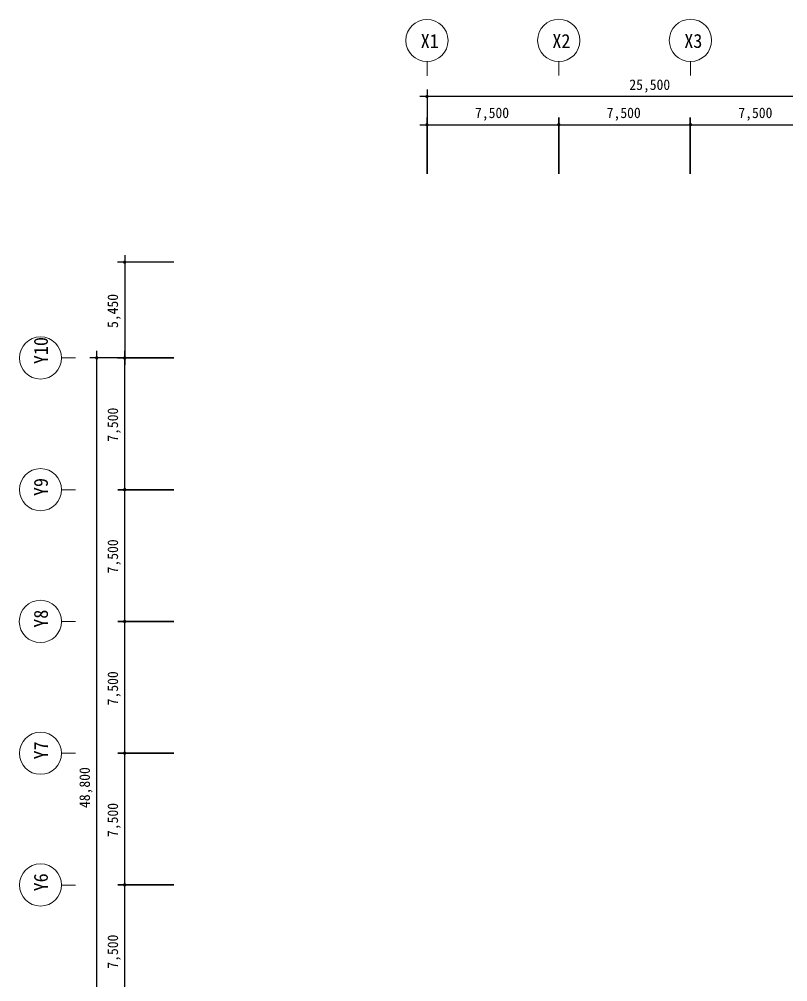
# Model space of a CAD drawing. Header units: millimetres. Extents: x -4033 to 126988, y -1911 to 106718.
# Drawn here: x -4033 to 39722, y 51919 to 106718 of the extents above; entities that cross this region are included whole.
import ezdxf

# ---------------------------------------------------------------- set-up
doc = ezdxf.new("R2010")
doc.units = ezdxf.units.MM
for name, color, linetype in [('PDF_문자', 7, 'Continuous'), ('PDF_솔리드 채우기', 7, 'Continuous'), ('PDF_형상', 7, 'Continuous')]:
    doc.layers.add(name, color=color, linetype=linetype)
doc.styles.add('PDF 돋움체', font='DotumChe.ttf')

msp = doc.modelspace()

# ---------------------------------------------------------------- linework, layer by layer
at = {"layer": 'PDF_솔리드 채우기', "transparency": 33554559}
for points in [[(19105, 102389), (19090, 102311), (19184, 102311)], [(19090, 102311), (19105, 102248), (19184, 102311)], [(19184, 102405), (19105, 102389), (19184, 102311)], [(19105, 102248), (19184, 102216), (19184, 102311)], [(19247, 102389), (19184, 102405), (19184, 102311)], [(19278, 102311), (19247, 102389), (19184, 102311)], [(19184, 102216), (19247, 102248), (19184, 102311)], [(19247, 102248), (19278, 102311), (19184, 102311)], [(19105, 100786), (19090, 100708), (19184, 100708)], [(19090, 100708), (19105, 100645), (19184, 100708)], [(19184, 100818), (19105, 100786), (19184, 100708)], [(19105, 100645), (19184, 100613), (19184, 100708)], [(19247, 100786), (19184, 100818), (19184, 100708)], [(19278, 100708), (19247, 100786), (19184, 100708)], [(19184, 100613), (19247, 100645), (19184, 100708)], [(19247, 100645), (19278, 100708), (19184, 100708)], [(26618, 100786), (26586, 100708), (26680, 100708)], [(26618, 100786), (26586, 100708), (26680, 100708)], [(26586, 100708), (26618, 100645), (26680, 100708)], [(26586, 100708), (26618, 100645), (26680, 100708)], [(26680, 100818), (26618, 100786), (26680, 100708)], [(26680, 100818), (26618, 100786), (26680, 100708)], [(26618, 100645), (26680, 100613), (26680, 100708)], [(26618, 100645), (26680, 100613), (26680, 100708)], [(26759, 100786), (26680, 100818), (26680, 100708)], [(26759, 100786), (26680, 100818), (26680, 100708)], [(26790, 100708), (26759, 100786), (26680, 100708)], [(26790, 100708), (26759, 100786), (26680, 100708)], [(26680, 100613), (26759, 100645), (26680, 100708)], [(26759, 100645), (26790, 100708), (26680, 100708)], [(26680, 100613), (26759, 100645), (26680, 100708)], [(26759, 100645), (26790, 100708), (26680, 100708)], [(34114, 100786), (34083, 100708), (34177, 100708)], [(34114, 100786), (34083, 100708), (34177, 100708)], [(34083, 100708), (34114, 100645), (34177, 100708)], [(34083, 100708), (34114, 100645), (34177, 100708)], [(34177, 100818), (34114, 100786), (34177, 100708)], [(34177, 100818), (34114, 100786), (34177, 100708)], [(34114, 100645), (34177, 100613), (34177, 100708)], [(34114, 100645), (34177, 100613), (34177, 100708)], [(34255, 100786), (34177, 100818), (34177, 100708)], [(34255, 100786), (34177, 100818), (34177, 100708)], [(34287, 100708), (34255, 100786), (34177, 100708)], [(34287, 100708), (34255, 100786), (34177, 100708)], [(34177, 100613), (34255, 100645), (34177, 100708)], [(34255, 100645), (34287, 100708), (34177, 100708)], [(34177, 100613), (34255, 100645), (34177, 100708)], [(34255, 100645), (34287, 100708), (34177, 100708)], [(1897, 92960), (1881, 92881), (1975, 92881)], [(1881, 92881), (1897, 92818), (1975, 92881)], [(1975, 92991), (1897, 92960), (1975, 92881)], [(1897, 92818), (1975, 92787), (1975, 92881)], [(2038, 92960), (1975, 92991), (1975, 92881)], [(2070, 92881), (2038, 92960), (1975, 92881)], [(1975, 92787), (2038, 92818), (1975, 92881)], [(2038, 92818), (2070, 92881), (1975, 92881)], [(310, 87506), (278, 87444), (372, 87444)], [(278, 87444), (310, 87365), (372, 87444)], [(372, 87538), (310, 87506), (372, 87444)], [(310, 87365), (372, 87334), (372, 87444)], [(451, 87506), (372, 87538), (372, 87444)], [(467, 87444), (451, 87506), (372, 87444)], [(372, 87334), (451, 87365), (372, 87444)], [(451, 87365), (467, 87444), (372, 87444)], [(1897, 87506), (1881, 87444), (1975, 87444)], [(1897, 87506), (1881, 87444), (1975, 87444)], [(1881, 87444), (1897, 87365), (1975, 87444)], [(1881, 87444), (1897, 87365), (1975, 87444)], [(1975, 87538), (1897, 87506), (1975, 87444)], [(1975, 87538), (1897, 87506), (1975, 87444)], [(1897, 87365), (1975, 87334), (1975, 87444)], [(1897, 87365), (1975, 87334), (1975, 87444)], [(2038, 87506), (1975, 87538), (1975, 87444)], [(2038, 87506), (1975, 87538), (1975, 87444)], [(2070, 87444), (2038, 87506), (1975, 87444)], [(2070, 87444), (2038, 87506), (1975, 87444)], [(1975, 87334), (2038, 87365), (1975, 87444)], [(2038, 87365), (2070, 87444), (1975, 87444)], [(1975, 87334), (2038, 87365), (1975, 87444)], [(2038, 87365), (2070, 87444), (1975, 87444)], [(1897, 80010), (1881, 79931), (1975, 79931)], [(1897, 80010), (1881, 79931), (1975, 79931)], [(1975, 80041), (1897, 80010), (1975, 79931)], [(1975, 80041), (1897, 80010), (1975, 79931)], [(2038, 80010), (1975, 80041), (1975, 79931)], [(2038, 80010), (1975, 80041), (1975, 79931)], [(2070, 79931), (2038, 80010), (1975, 79931)], [(2070, 79931), (2038, 80010), (1975, 79931)], [(1881, 79931), (1897, 79869), (1975, 79931)], [(1881, 79931), (1897, 79869), (1975, 79931)], [(1897, 79869), (1975, 79837), (1975, 79931)], [(1897, 79869), (1975, 79837), (1975, 79931)], [(1975, 79837), (2038, 79869), (1975, 79931)], [(2038, 79869), (2070, 79931), (1975, 79931)], [(1975, 79837), (2038, 79869), (1975, 79931)], [(2038, 79869), (2070, 79931), (1975, 79931)], [(1897, 72498), (1881, 72435), (1975, 72435)], [(1897, 72498), (1881, 72435), (1975, 72435)], [(1881, 72435), (1897, 72357), (1975, 72435)], [(1881, 72435), (1897, 72357), (1975, 72435)], [(1975, 72529), (1897, 72498), (1975, 72435)], [(1975, 72529), (1897, 72498), (1975, 72435)], [(1897, 72357), (1975, 72341), (1975, 72435)], [(1897, 72357), (1975, 72341), (1975, 72435)], [(2038, 72498), (1975, 72529), (1975, 72435)], [(2038, 72498), (1975, 72529), (1975, 72435)], [(2070, 72435), (2038, 72498), (1975, 72435)], [(2070, 72435), (2038, 72498), (1975, 72435)], [(1975, 72341), (2038, 72357), (1975, 72435)], [(2038, 72357), (2070, 72435), (1975, 72435)], [(1975, 72341), (2038, 72357), (1975, 72435)], [(2038, 72357), (2070, 72435), (1975, 72435)], [(1897, 65002), (1881, 64939), (1975, 64939)], [(1897, 65002), (1881, 64939), (1975, 64939)], [(1881, 64939), (1897, 64860), (1975, 64939)], [(1881, 64939), (1897, 64860), (1975, 64939)], [(1975, 65033), (1897, 65002), (1975, 64939)], [(1975, 65033), (1897, 65002), (1975, 64939)], [(1897, 64860), (1975, 64829), (1975, 64939)], [(1897, 64860), (1975, 64829), (1975, 64939)], [(2038, 65002), (1975, 65033), (1975, 64939)], [(2038, 65002), (1975, 65033), (1975, 64939)], [(2070, 64939), (2038, 65002), (1975, 64939)], [(2070, 64939), (2038, 65002), (1975, 64939)], [(1975, 64829), (2038, 64860), (1975, 64939)], [(2038, 64860), (2070, 64939), (1975, 64939)], [(1975, 64829), (2038, 64860), (1975, 64939)], [(2038, 64860), (2070, 64939), (1975, 64939)], [(1897, 57505), (1881, 57427), (1975, 57427)], [(1897, 57505), (1881, 57427), (1975, 57427)], [(1881, 57427), (1897, 57364), (1975, 57427)], [(1881, 57427), (1897, 57364), (1975, 57427)], [(1975, 57537), (1897, 57505), (1975, 57427)], [(1975, 57537), (1897, 57505), (1975, 57427)], [(1897, 57364), (1975, 57332), (1975, 57427)], [(1897, 57364), (1975, 57332), (1975, 57427)], [(2038, 57505), (1975, 57537), (1975, 57427)], [(2038, 57505), (1975, 57537), (1975, 57427)], [(2070, 57427), (2038, 57505), (1975, 57427)], [(2070, 57427), (2038, 57505), (1975, 57427)], [(1975, 57332), (2038, 57364), (1975, 57427)], [(2038, 57364), (2070, 57427), (1975, 57427)], [(1975, 57332), (2038, 57364), (1975, 57427)], [(2038, 57364), (2070, 57427), (1975, 57427)]]:
    msp.add_solid(points, dxfattribs=at)
at = {"layer": 'PDF_형상', "lineweight": 5}
for points in [[(19184, 104306), (19184, 103505)], [(26680, 104306), (26680, 103521)], [(34177, 104306), (34177, 103521)], [(-1623, 87444), (-822, 87444)], [(-1623, 79931), (-822, 79931)], [(-1623, 72435), (-822, 72435)], [(-1623, 64939), (-822, 64939)], [(-1623, 57427), (-822, 57427)]]:
    msp.add_lwpolyline(points, dxfattribs=at)
at = {"layer": 'PDF_형상', "color": 1, "lineweight": 25}
msp.add_lwpolyline([(19183, 102719), (19183, 97911), (19183, 101116)], dxfattribs=at)
at = {"layer": 'PDF_형상', "lineweight": 25}
for points in [[(45081, 102311), (18774, 102311)], [(18774, 100708), (27087, 100708)], [(26286, 100708), (34583, 100708)], [(33782, 100708), (42079, 100708)], [(1975, 93290), (1975, 87036)], [(4772, 92882), (1566, 92882)], [(372, 87837), (372, 38225)], [(1975, 79540), (1975, 87837)], [(4316, 87444), (-21, 87444)], [(1566, 87444), (4772, 87444), (1582, 87444)], [(1975, 72028), (1975, 80341)], [(1975, 64532), (1975, 72829)], [(1975, 57036), (1975, 65333)], [(1975, 49524), (1975, 57837)]]:
    msp.add_lwpolyline(points, dxfattribs=at)
at = {"layer": 'PDF_형상', "color": 1, "lineweight": 25}
for points in [[(26679, 101116), (26679, 97911)], [(34175, 101116), (34175, 97911)]]:
    msp.add_lwpolyline(points, close=True, dxfattribs=at)
at = {"layer": 'PDF_형상', "lineweight": 25}
for points in [[(1582, 79933), (4772, 79933)], [(1582, 72437), (4772, 72437)], [(1582, 64940), (4772, 64940)], [(1582, 57429), (4772, 57429)]]:
    msp.add_lwpolyline(points, close=True, dxfattribs=at)
at = {"layer": 'PDF_형상', "lineweight": 5}
for centre, radius in [((19179, 105508), 1199), ((26686, 105512), 1205), ((34183, 105514), 1204), ((-2824, 87433), 1200), ((-2824, 79936), 1200), ((-2828, 72430), 1205), ((-2824, 64928), 1200), ((-2824, 57431), 1200)]:
    msp.add_circle(centre, radius, dxfattribs=at)

# ---------------------------------------------------------------- texts
at = {"layer": 'PDF_문자', "attachment_point": 4, "style": 'PDF 돋움체'}
for s, insert, char_height in [('X1', (18823, 105479), 795.3), ('X2', (26319, 105479), 795.3), ('X3', (33831, 105479), 795.3), ('25,500', (30703, 102916), 599.3), ('7,500', (21918, 101314), 599.3), ('7,500', (29415, 101314), 599.3), ('7,500', (36911, 101314), 599.3)]:
    msp.add_mtext(s, dxfattribs=dict(at, insert=insert, char_height=char_height))
at = {"layer": 'PDF_문자', "attachment_point": 4, "rotation": 90, "style": 'PDF 돋움체'}
for s, insert, char_height in [('5,450', (1369, 89141), 599.3), ('Y10', (-2796, 87083), 795.3), ('7,500', (1369, 82666), 599.3), ('Y9', (-2796, 79570), 795.3), ('7,500', (1369, 75170), 599.3), ('Y8', (-2796, 72074), 795.3), ('7,500', (1369, 67658), 599.3), ('Y7', (-2796, 64577), 795.3), ('48,800', (-234, 61811), 599.3), ('7,500', (1369, 60161), 599.3), ('Y6', (-2796, 57065), 795.3), ('7,500', (1369, 52665), 599.3)]:
    msp.add_mtext(s, dxfattribs=dict(at, insert=insert, char_height=char_height))

doc.saveas('drawing.dxf')
